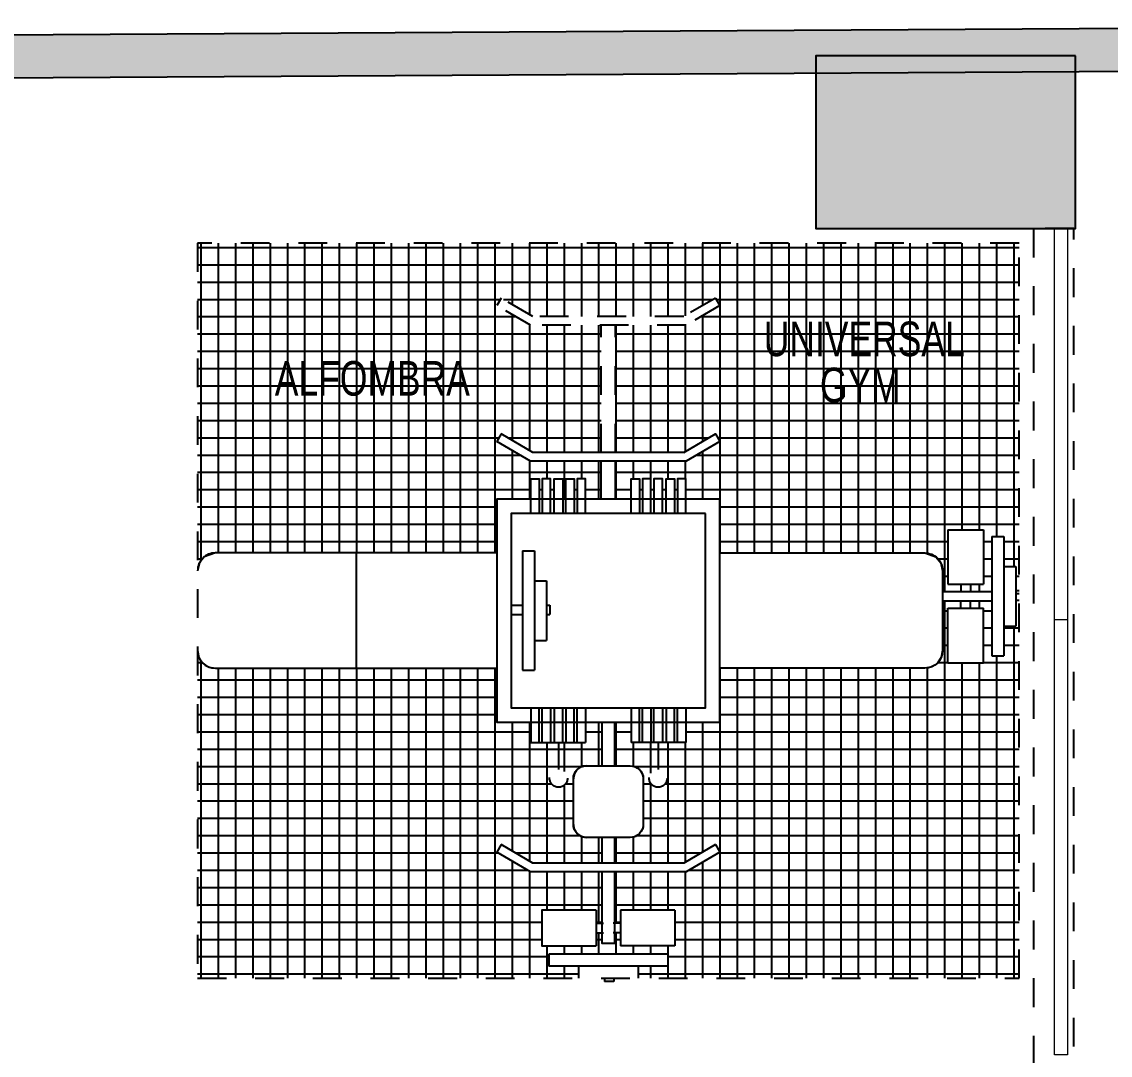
# Model space of a CAD drawing. Header units: metres. Extents: x -598 to 357, y -242 to 574.
# Drawn here: x -296.303 to -292.526, y 211.658 to 215.243 of the extents above; entities that cross this region are included whole.
import ezdxf

# ---------------------------------------------------------------- set-up
doc = ezdxf.new("R2010")
doc.units = ezdxf.units.M
doc.linetypes.add('HIDDEN', pattern=[0.375, 0.25, -0.125])
doc.linetypes.add('xref_Nivel TIPICO$0$HIDDEN2', pattern=[0.1875, 0.125, -0.0625])
for name, color, linetype in [('000-GRADAS', 2, 'Continuous'), ('MINUSV', 7, 'Continuous'), ('Muebles', 1, 'Continuous'), ('xref_Nivel PB$0$T-texto', 2, 'Continuous'), ('xref_Nivel TIPICO$0$D-dintel mamposteria', 1, 'Continuous'), ('xref_Nivel TIPICO$0$H-hatch mamposteria', 8, 'Continuous')]:
    doc.layers.add(name, color=color, linetype=linetype)
doc.layers.add('Muro Mamspoteria', color=5, linetype='Continuous', lineweight=9)
doc.layers.add('xref_Nivel TIPICO$0$P-puerta', color=1, linetype='Continuous', lineweight=18)
doc.styles.add('SWISS', font='swisscl.ttf')
pattern_1 = [(0, (0, -100), (1.332267629550188e-17, 0.06), []), (90, (0, -100), (-0.06, 1.699661669294394e-17), [])]

# ---------------------------------------------------------------- blocks, each defined once
blk = doc.blocks.new('columna')
at = {"true_color": 0x939598}
h = blk.add_hatch(color=252, dxfattribs=at)
h.dxf.hatch_style = 1
h.paths.add_polyline_path([(154.7474696791826, 259.8958635852724), (155.6474696791826, 259.8958635852724), (155.6474696791826, 259.2958635852725), (154.7474696791826, 259.2958635852725)])
at = {"color": 252, "true_color": 0x939598}
blk.add_lwpolyline([(154.7474696791826, 259.8958635852724), (155.6474696791826, 259.8958635852724), (155.6474696791826, 259.2958635852725), (154.7474696791826, 259.2958635852725), (154.7474696791826, 259.8958635852724)], dxfattribs=at)
blk = doc.blocks.new('*U307')
at = {"layer": 'xref_Nivel TIPICO$0$D-dintel mamposteria', "linetype": 'xref_Nivel TIPICO$0$HIDDEN2', "ltscale": 0.5}
blk.add_lwpolyline([(0.1399995719503977, 1.18743628e-08), (0, 1.18743628e-08), (0, 5.83710274094534), (0.1399995719503977, 5.83710274094534)], close=True, dxfattribs=at)

msp = doc.modelspace()

# ---------------------------------------------------------------- hatches: boundary and pattern name
at = {"layer": 'Muebles', "true_color": 0x7aafdf}
h = msp.add_hatch(dxfattribs=at)
h.set_pattern_fill('_USER', color=143, scale=0.06, angle=-1.272221872585407e-14, style=0, double=1, pattern_type=0)
h.set_pattern_definition(pattern_1)
edge = h.paths.add_edge_path()
edge.add_arc((-293.169745408684, 213.3386058790525), 0.06169721256713956, 5.2807536121690646e-11, 89.99999999994719, ccw=False)
edge.add_line((-293.1080481961169, 213.3386058790525), (-293.1080481961168, 213.2668625915408))
edge.add_line((-293.1080481961168, 213.2668625915408), (-293.0445536773799, 213.2668625915409))
edge.add_line((-293.0445536773799, 213.2668625915409), (-293.0445536773797, 213.2922336595034))
edge.add_line((-293.0445536773797, 213.2922336595034), (-293.0900923021654, 213.2922336595032))
edge.add_line((-293.0900923021654, 213.2922336595032), (-293.0900923021661, 213.4810493881836))
edge.add_line((-293.0900923021661, 213.4810493881836), (-292.9658960527486, 213.4810493881836))
edge.add_line((-292.9658960527486, 213.4810493881836), (-292.9658960527483, 213.2922336595037))
edge.add_line((-292.9658960527483, 213.2922336595037), (-293.0114346775347, 213.2922336595035))
edge.add_line((-293.0114346775347, 213.2922336595035), (-293.0114346775341, 213.266862591541))
edge.add_line((-293.0114346775341, 213.266862591541), (-292.9365284693614, 213.2668625915412))
edge.add_line((-292.9365284693614, 213.2668625915412), (-292.9365284693618, 213.4572968406474))
edge.add_line((-292.9365284693618, 213.4572968406474), (-292.8951297195574, 213.4572968406475))
edge.add_line((-292.8951297195574, 213.4572968406475), (-292.895129719557, 213.3537999661335))
edge.add_line((-292.895129719557, 213.3537999661335), (-292.8537309697507, 213.3537999661336))
edge.add_line((-292.8537309697507, 213.3537999661336), (-292.8537309697506, 213.2195797066448))
edge.add_line((-292.8537309697506, 213.2195797066448), (-292.8425579658716, 213.2195797066426))
edge.add_line((-292.8425579658716, 213.2195797066426), (-292.8425579658715, 214.4753030916187))
edge.add_line((-292.8425579658715, 214.4753030916187), (-295.6925579658711, 214.4753030916189))
edge.add_line((-295.6925579658711, 214.4753030916189), (-295.6925579658713, 213.3386058790522))
edge.add_arc((-295.6308607533043, 213.3386058790522), 0.06169721256702587, 89.99999999968333, 180.0000000000528, ccw=False)
edge.add_line((-295.630860753304, 213.4003030916193), (-294.6545270315606, 213.400303091619))
edge.add_line((-294.6545270315606, 213.400303091619), (-294.6545270315605, 213.5872721573083))
edge.add_line((-294.6545270315605, 213.5872721573083), (-294.5366694169927, 213.5872721573083))
edge.add_line((-294.5366694169927, 213.5872721573083), (-294.5366694169928, 213.6579263562036))
edge.add_line((-294.5366694169928, 213.6579263562036), (-294.5074912069706, 213.6579263562035))
edge.add_line((-294.5074912069706, 213.6579263562035), (-294.5074912069704, 213.5872721573082))
edge.add_line((-294.5074912069704, 213.5872721573082), (-294.4969134646235, 213.5872721573082))
edge.add_line((-294.4969134646235, 213.5872721573082), (-294.4969134646236, 213.6579263562034))
edge.add_line((-294.4969134646236, 213.6579263562034), (-294.4677352546015, 213.6579263562041))
edge.add_line((-294.4677352546015, 213.6579263562041), (-294.4677352546014, 213.5872721573082))
edge.add_line((-294.4677352546014, 213.5872721573082), (-294.4549074670146, 213.5872721573082))
edge.add_line((-294.4549074670146, 213.5872721573082), (-294.4549074670151, 213.6579263562033))
edge.add_line((-294.4549074670151, 213.6579263562033), (-294.4257292569929, 213.6579263562036))
edge.add_line((-294.4257292569929, 213.6579263562036), (-294.4257292569925, 213.5872721573082))
edge.add_line((-294.4257292569925, 213.5872721573082), (-294.4151515146457, 213.5872721573082))
edge.add_line((-294.4151515146457, 213.5872721573082), (-294.4151515146457, 213.6579263562037))
edge.add_line((-294.4151515146457, 213.6579263562037), (-294.3859733046236, 213.6579263562037))
edge.add_line((-294.3859733046236, 213.6579263562037), (-294.3859733046236, 213.5872721573082))
edge.add_line((-294.3859733046236, 213.5872721573082), (-294.3753955622765, 213.5872721573081))
edge.add_line((-294.3753955622765, 213.5872721573081), (-294.3753955622765, 213.6579263562041))
edge.add_line((-294.3753955622765, 213.6579263562041), (-294.3462173522547, 213.6579263562037))
edge.add_line((-294.3462173522547, 213.6579263562037), (-294.3462173522545, 213.5872721573082))
edge.add_line((-294.3462173522545, 213.5872721573082), (-294.2925579658712, 213.5872721573082))
edge.add_line((-294.2925579658712, 213.5872721573082), (-294.2925579658713, 213.7186366539797))
edge.add_line((-294.2925579658713, 213.7186366539797), (-294.5375387676335, 213.7186366539798))
edge.add_line((-294.5375387676335, 213.7186366539798), (-294.654310107494, 213.7874295030479))
edge.add_line((-294.654310107494, 213.7874295030479), (-294.6390824327067, 213.8132774801555))
edge.add_line((-294.6390824327067, 213.8132774801555), (-294.5293588788123, 213.7486366539798))
edge.add_line((-294.5293588788123, 213.7486366539798), (-294.2925579658714, 213.7486366539798))
edge.add_line((-294.2925579658714, 213.7486366539798), (-294.2925579658713, 214.1900443703151))
edge.add_line((-294.2925579658713, 214.1900443703151), (-294.5375387676335, 214.1900443703151))
edge.add_line((-294.5375387676335, 214.1900443703151), (-294.6543101074943, 214.2588372193832))
edge.add_line((-294.6543101074943, 214.2588372193832), (-294.6390824327068, 214.2846851964911))
edge.add_line((-294.6390824327068, 214.2846851964911), (-294.5293588788124, 214.2200443703151))
edge.add_line((-294.5293588788124, 214.2200443703151), (-294.0057570529304, 214.220044370315))
edge.add_line((-294.0057570529304, 214.220044370315), (-293.8960334990363, 214.2846851964912))
edge.add_line((-293.8960334990363, 214.2846851964912), (-293.8808058242489, 214.2588372193836))
edge.add_line((-293.8808058242489, 214.2588372193836), (-293.9975771641094, 214.1900443703152))
edge.add_line((-293.9975771641094, 214.1900443703152), (-294.2425579658713, 214.1900443703152))
edge.add_line((-294.2425579658713, 214.1900443703152), (-294.2425579658714, 213.7486366539798))
edge.add_line((-294.2425579658714, 213.7486366539798), (-294.0057570529303, 213.7486366539798))
edge.add_line((-294.0057570529303, 213.7486366539798), (-293.8960334990362, 213.8132774801557))
edge.add_line((-293.8960334990362, 213.8132774801557), (-293.8808058242487, 213.787429503048))
edge.add_line((-293.8808058242487, 213.787429503048), (-293.9975771641093, 213.7186366539798))
edge.add_line((-293.9975771641093, 213.7186366539798), (-294.2425579658713, 213.7186366539797))
edge.add_line((-294.2425579658713, 213.7186366539797), (-294.2425579658712, 213.5872721573081))
edge.add_line((-294.2425579658712, 213.5872721573081), (-294.1888985794889, 213.5872721573081))
edge.add_line((-294.1888985794889, 213.5872721573081), (-294.1888985794889, 213.6579263562041))
edge.add_line((-294.1888985794889, 213.6579263562041), (-294.1597203694669, 213.657926356204))
edge.add_line((-294.1597203694669, 213.657926356204), (-294.1597203694668, 213.587272157308))
edge.add_line((-294.1597203694668, 213.587272157308), (-294.1491426271198, 213.587272157308))
edge.add_line((-294.1491426271198, 213.587272157308), (-294.1491426271198, 213.6579263562041))
edge.add_line((-294.1491426271198, 213.6579263562041), (-294.1199644170977, 213.6579263562043))
edge.add_line((-294.1199644170977, 213.6579263562043), (-294.1199644170975, 213.587272157308))
edge.add_line((-294.1199644170975, 213.587272157308), (-294.1093866747511, 213.587272157308))
edge.add_line((-294.1093866747511, 213.587272157308), (-294.1093866747508, 213.6579263562041))
edge.add_line((-294.1093866747508, 213.6579263562041), (-294.0802084647285, 213.6579263562039))
edge.add_line((-294.0802084647285, 213.6579263562039), (-294.0802084647288, 213.587272157308))
edge.add_line((-294.0802084647288, 213.587272157308), (-294.067380677142, 213.587272157308))
edge.add_line((-294.067380677142, 213.587272157308), (-294.067380677142, 213.6579263562044))
edge.add_line((-294.067380677142, 213.6579263562044), (-294.03820246712, 213.6579263562044))
edge.add_line((-294.03820246712, 213.6579263562044), (-294.0382024671199, 213.587272157308))
edge.add_line((-294.0382024671199, 213.587272157308), (-294.0276247247729, 213.587272157308))
edge.add_line((-294.0276247247729, 213.587272157308), (-294.027624724773, 213.6579263562043))
edge.add_line((-294.027624724773, 213.6579263562043), (-293.9984465147508, 213.6579263562044))
edge.add_line((-293.9984465147508, 213.6579263562044), (-293.9984465147508, 213.5872721573078))
edge.add_line((-293.9984465147508, 213.5872721573078), (-293.8805889001821, 213.5872721573078))
edge.add_line((-293.8805889001821, 213.5872721573078), (-293.8805889001821, 213.4003030916192))
edge.add_line((-293.8805889001821, 213.4003030916192), (-293.169745408684, 213.4003030916196))
h = msp.add_hatch(dxfattribs=at)
h.set_pattern_fill('_USER', color=143, scale=0.06, angle=-1.272221872585407e-14, style=0, double=1, pattern_type=0)
h.set_pattern_definition(pattern_1)
edge = h.paths.add_edge_path()
edge.add_line((-292.8425579658717, 211.9253030916184), (-292.8425579658716, 213.1864607067973))
edge.add_line((-292.8425579658716, 213.1864607067973), (-292.8537309697506, 213.186460706799))
edge.add_line((-292.8537309697506, 213.186460706799), (-292.8537309697502, 213.1468062171054))
edge.add_line((-292.8537309697502, 213.1468062171054), (-292.8951297195564, 213.1468062171056))
edge.add_line((-292.8951297195564, 213.1468062171056), (-292.8951297195563, 213.0433093425916))
edge.add_line((-292.8951297195563, 213.0433093425916), (-292.9365284693613, 213.0433093425912))
edge.add_line((-292.9365284693613, 213.0433093425912), (-292.9365284693616, 213.2337435916978))
edge.add_line((-292.9365284693616, 213.2337435916978), (-293.0114346775345, 213.2337435916976))
edge.add_line((-293.0114346775345, 213.2337435916976), (-293.0114346775341, 213.208372523735))
edge.add_line((-293.0114346775341, 213.208372523735), (-292.9658960527482, 213.2083725237351))
edge.add_line((-292.9658960527482, 213.2083725237351), (-292.9658960527482, 213.0195567950572))
edge.add_line((-292.9658960527482, 213.0195567950572), (-293.090092302165, 213.0195567950568))
edge.add_line((-293.090092302165, 213.0195567950568), (-293.0900923021654, 213.2083725237347))
edge.add_line((-293.0900923021654, 213.2083725237347), (-293.0445536773797, 213.2083725237349))
edge.add_line((-293.0445536773797, 213.2083725237349), (-293.0445536773796, 213.2337435916973))
edge.add_line((-293.0445536773796, 213.2337435916973), (-293.1080481961168, 213.2337435916972))
edge.add_line((-293.1080481961168, 213.2337435916972), (-293.1080481961167, 213.0620003041861))
edge.add_arc((-293.1697454086837, 213.0620003041862), 0.06169721256702587, 269.9999999999472, 359.99999999994725, ccw=False)
edge.add_line((-293.1697454086838, 213.0003030916192), (-293.8805889001822, 213.0003030916192))
edge.add_line((-293.8805889001822, 213.0003030916192), (-293.8805889001823, 212.8133340259296))
edge.add_line((-293.8805889001823, 212.8133340259296), (-293.9984465147503, 212.8133340259296))
edge.add_line((-293.9984465147503, 212.8133340259296), (-293.9984465147502, 212.7426798270342))
edge.add_line((-293.9984465147502, 212.7426798270342), (-294.0276247247726, 212.7426798270345))
edge.add_line((-294.0276247247726, 212.7426798270345), (-294.0947975697392, 212.7426798270347))
edge.add_line((-294.0947975697392, 212.7426798270347), (-294.0947975697393, 212.6496453400117))
edge.add_arc((-294.0947975697393, 212.618671444985), 0.03097389502670467, -90.00000000010522, 90, ccw=False)
edge.add_arc((-294.0947975697392, 212.618671444985), 0.03097389502670467, 90.00000000010522, 269.99999999978974, ccw=False)
edge.add_line((-294.0947975697393, 212.6496453400117), (-294.0947975697392, 212.7426798270349))
edge.add_line((-294.0947975697392, 212.7426798270349), (-294.1093866747503, 212.7426798270348))
edge.add_line((-294.1093866747503, 212.7426798270348), (-294.1888985794887, 212.7426798270348))
edge.add_line((-294.1888985794887, 212.7426798270348), (-294.1888985794886, 212.8133340259298))
edge.add_line((-294.1888985794886, 212.8133340259298), (-294.2464993497538, 212.8133340259298))
edge.add_line((-294.2464993497538, 212.8133340259298), (-294.2464993497538, 212.6619963379567))
edge.add_line((-294.2464993497538, 212.6619963379567), (-294.1914368771855, 212.6619963379566))
edge.add_arc((-294.1914368771853, 212.616711508601), 0.04528482935558031, 7.190692485892214e-11, 90.00000000021578, ccw=False)
edge.add_line((-294.1461520478297, 212.6167115086011), (-294.1461520478297, 212.4589246803872))
edge.add_arc((-294.1914368771855, 212.458924680387), 0.04528482935580769, -90, 1.439275365555659e-10, ccw=False)
edge.add_line((-294.1914368771855, 212.4136398510313), (-294.2464993497539, 212.4136398510313))
edge.add_line((-294.2464993497539, 212.4136398510313), (-294.2464993497539, 212.32394826827))
edge.add_line((-294.2464993497539, 212.32394826827), (-294.0057570529305, 212.3239482682699))
edge.add_line((-294.0057570529305, 212.3239482682699), (-293.8960334990364, 212.388589094446))
edge.add_line((-293.8960334990364, 212.388589094446), (-293.8808058242489, 212.3627411173383))
edge.add_line((-293.8808058242489, 212.3627411173383), (-293.9975771641095, 212.2939482682703))
edge.add_line((-293.9975771641095, 212.2939482682703), (-294.2464993497539, 212.2939482682702))
edge.add_line((-294.2464993497539, 212.2939482682702), (-294.246499349754, 212.116125799248))
edge.add_line((-294.246499349754, 212.116125799248), (-294.2256273979871, 212.116125799248))
edge.add_line((-294.2256273979871, 212.116125799248), (-294.2256273979872, 212.1616644240339))
edge.add_line((-294.2256273979872, 212.1616644240339), (-294.0368116693072, 212.1616644240337))
edge.add_line((-294.0368116693072, 212.1616644240337), (-294.036811669307, 212.0374681746168))
edge.add_line((-294.036811669307, 212.0374681746168), (-294.225627397987, 212.0374681746163))
edge.add_line((-294.225627397987, 212.0374681746163), (-294.2256273979871, 212.0830067994027))
edge.add_line((-294.2256273979871, 212.0830067994027), (-294.2464993497539, 212.0830067994023))
edge.add_line((-294.2464993497539, 212.0830067994023), (-294.2464993497539, 212.0454915017143))
edge.add_line((-294.2464993497539, 212.0454915017143), (-294.2886165819886, 212.0454915017143))
edge.add_line((-294.2886165819886, 212.0454915017143), (-294.2886165819887, 212.0830067994023))
edge.add_line((-294.2886165819887, 212.0830067994023), (-294.3094885337555, 212.0830067994024))
edge.add_line((-294.3094885337555, 212.0830067994024), (-294.3094885337554, 212.0374681746167))
edge.add_line((-294.3094885337554, 212.0374681746167), (-294.4983042624336, 212.0374681746164))
edge.add_line((-294.4983042624336, 212.0374681746164), (-294.4983042624339, 212.1616644240334))
edge.add_line((-294.4983042624339, 212.1616644240334), (-294.3094885337557, 212.1616644240336))
edge.add_line((-294.3094885337557, 212.1616644240336), (-294.3094885337556, 212.1161257992479))
edge.add_line((-294.3094885337556, 212.1161257992479), (-294.2886165819886, 212.1161257992478))
edge.add_line((-294.2886165819886, 212.1161257992478), (-294.2886165819885, 212.2939482682701))
edge.add_line((-294.2886165819885, 212.2939482682701), (-294.5375387676336, 212.29394826827))
edge.add_line((-294.5375387676336, 212.29394826827), (-294.6543101074944, 212.3627411173381))
edge.add_line((-294.6543101074944, 212.3627411173381), (-294.6390824327067, 212.3885890944458))
edge.add_line((-294.6390824327067, 212.3885890944458), (-294.5293588788126, 212.32394826827))
edge.add_line((-294.5293588788126, 212.32394826827), (-294.2886165819887, 212.3239482682699))
edge.add_line((-294.2886165819887, 212.3239482682699), (-294.2886165819885, 212.4136398510314))
edge.add_line((-294.2886165819885, 212.4136398510314), (-294.3436790545571, 212.4136398510314))
edge.add_arc((-294.3436790545571, 212.4589246803871), 0.045284829355694, 179.9999999999281, 270, ccw=False)
edge.add_line((-294.3889638839128, 212.4589246803872), (-294.3889638839129, 212.616711508601))
edge.add_arc((-294.3436790545572, 212.6167115086011), 0.045284829355694, 89.99999999985619, 180.0000000001438, ccw=False)
edge.add_line((-294.3436790545571, 212.6619963379569), (-294.2886165819887, 212.6619963379567))
edge.add_line((-294.2886165819887, 212.6619963379567), (-294.2886165819886, 212.8133340259298))
edge.add_line((-294.2886165819886, 212.8133340259298), (-294.3462173522541, 212.8133340259299))
edge.add_line((-294.3462173522541, 212.8133340259299), (-294.3462173522543, 212.7426798270348))
edge.add_line((-294.3462173522543, 212.7426798270348), (-294.3753955622764, 212.7426798270346))
edge.add_line((-294.3753955622764, 212.7426798270346), (-294.4403183620034, 212.7426798270346))
edge.add_line((-294.4403183620034, 212.7426798270346), (-294.4403183620032, 212.6496453400118))
edge.add_arc((-294.4403183620032, 212.6186714449851), 0.03097389502664782, -90, 90.00000000010522, ccw=False)
edge.add_arc((-294.4403183620031, 212.618671444985), 0.03097389502653414, 90.00000000021032, 269.99999999989484, ccw=False)
edge.add_line((-294.4403183620032, 212.6496453400115), (-294.4403183620034, 212.7426798270348))
edge.add_line((-294.4403183620034, 212.7426798270348), (-294.4549074670146, 212.7426798270348))
edge.add_line((-294.4549074670146, 212.7426798270348), (-294.5366694169924, 212.7426798270347))
edge.add_line((-294.5366694169924, 212.7426798270347), (-294.5366694169923, 212.81333402593))
edge.add_line((-294.5366694169923, 212.81333402593), (-294.6545270315606, 212.81333402593))
edge.add_line((-294.6545270315606, 212.81333402593), (-294.6545270315606, 213.0003030916189))
edge.add_line((-294.6545270315606, 213.0003030916189), (-295.6308607533043, 213.0003030916187))
edge.add_arc((-295.6308607533044, 213.0620003041857), 0.06169721256696903, 180, 270.00000000010556, ccw=False)
edge.add_line((-295.6925579658713, 213.0620003041857), (-295.6925579658716, 211.9253030916188))
edge.add_line((-295.6925579658716, 211.9253030916188), (-294.3710548403851, 211.9253030916187))
edge.add_line((-294.3710548403851, 211.9253030916187), (-294.3710548403855, 211.9667018414248))
edge.add_line((-294.3710548403855, 211.9667018414248), (-294.474551714899, 211.9667018414246))
edge.add_line((-294.474551714899, 211.9667018414246), (-294.4745517148995, 212.0081005912296))
edge.add_line((-294.4745517148995, 212.0081005912296), (-294.0605642168433, 212.0081005912298))
edge.add_line((-294.0605642168433, 212.0081005912298), (-294.0605642168434, 211.9667018414252))
edge.add_line((-294.0605642168434, 211.9667018414252), (-294.1640610913573, 211.966701841425))
edge.add_line((-294.1640610913573, 211.966701841425), (-294.1640610913573, 211.9253030916186))
edge.add_line((-294.1640610913573, 211.9253030916186), (-292.8425579658717, 211.9253030916184))
at = {"layer": 'xref_Nivel TIPICO$0$H-hatch mamposteria', "transparency": 33554585}
h = msp.add_hatch(color=256, dxfattribs=at)
h.dxf.hatch_style = 1
h.paths.add_polyline_path([(-289.5792215964013, 215.2368609535936), (-296.7404176301919, 215.1953836872416), (-299.4270076489671, 215.203069497393), (-299.6597771823603, 215.2220258776365), (-300.0107011315712, 215.2296009579087), (-304.7573452042389, 215.2340783076766), (-307.5183293610098, 215.2429938471511), (-309.5738615032058, 215.2368609535936), (-309.6486385639891, 173.7149373695829), (-309.4986384367185, 173.7148729721484), (-309.4241305924573, 215.0873070236709), (-307.518347774371, 215.0929931245725), (-304.7576581320709, 215.0840785361195), (-301.5386908235611, 215.0810421924816), (-301.5386908235611, 215.1522678796148), (-300.6386908235611, 215.1522678796148), (-300.6386908235611, 215.0801932527403), (-300.0123906370594, 215.0796024848311), (-299.667490354518, 215.0721574320439), (-299.4333196287266, 215.0530869409221), (-296.7401977968505, 215.0453824445271), (-293.5471149481531, 215.0638766104702), (-293.5471149481531, 215.1253030916185), (-292.6471149481531, 215.1253030916185), (-292.6471149481531, 215.0690893625776), (-289.7296181655223, 215.085987348691), (-289.8101979048209, 184.5296482308893), (-289.6598298795707, 184.5296482297669)])

# ---------------------------------------------------------------- linework, layer by layer
at = {"layer": '000-GRADAS', "color": 5}
msp.add_lwpolyline([(-289.8101979048238, 184.5296482297669), (-289.7296181655223, 215.085987348691), (-296.7401977968505, 215.0453824445271), (-299.4333196287266, 215.0530869409221), (-299.667490354518, 215.0721574320439), (-300.0123906370594, 215.0796024848311), (-304.757658132071, 215.0840785361195), (-307.5183477743714, 215.0929931245725), (-309.4241305924573, 215.0873070236709), (-309.4986384367185, 173.7148729721484), (-309.6486385639891, 173.7149373695829), (-309.5738615032058, 215.2368609535936), (-307.5183293610104, 215.2429938471511), (-304.7573452042395, 215.2340783076766), (-300.010701131571, 215.2296009579087), (-299.6597771823604, 215.2220258776365), (-299.4270076489671, 215.203069497393), (-296.7404176301911, 215.1953836872416), (-289.5792215964013, 215.2368609535936), (-289.6598298795707, 184.5296482297669)], dxfattribs=at)
at = {"layer": 'Muebles', "color": 1, "linetype": 'HIDDEN', "ltscale": 0.3}
for p, q in [((-294.639082432707, 214.284685196491), (-294.6543101074944, 214.2588372193831)), ((-293.8960334990365, 214.284685196491), (-293.880805824249, 214.2588372193835)), ((-294.2925579658715, 213.7486366539798), (-294.2925579658714, 214.1900443703143)), ((-294.2425579658715, 213.7486366539794), (-294.2425579658715, 214.1900443703144)), ((-294.4403183620035, 212.7426798270348), (-294.4403183620033, 212.6496453400114)), ((-294.0947975697393, 212.7426798270346), (-294.0947975697395, 212.6496453400115))]:
    msp.add_line(p, q, dxfattribs=at)
at = {"layer": 'Muebles', "color": 1}
for p, q in [((-294.2925579658714, 213.587272157308), (-294.2925579658714, 213.7186366539788)), ((-294.2425579658714, 213.5872721573082), (-294.2425579658715, 213.718636653979)), ((-293.0900923021661, 213.4810493881836), (-293.0900923021656, 213.2922336595033)), ((-293.0900923021661, 213.4810493881836), (-292.9658960527486, 213.4810493881836)), ((-292.9658960527486, 213.4810493881836), (-292.9658960527483, 213.2922336595037)), ((-292.9365284693618, 213.4572968406474), (-292.8951297195574, 213.4572968406475)), ((-292.9365284693618, 213.4572968406474), (-292.9365284693613, 213.0433093425912)), ((-292.8951297195574, 213.4572968406475), (-292.8951297195566, 213.0433093425916)), ((-295.1426938924324, 213.400303091619), (-295.1426938924324, 213.0003030916188)), ((-294.5649710088278, 213.4072968406477), (-294.5235722590234, 213.4072968406477)), ((-294.5649710088278, 213.4072968406477), (-294.5649710088272, 212.9933093425918)), ((-294.5235722590234, 213.4072968406477), (-294.5235722590226, 212.9933093425918)), ((-292.8951297195574, 213.3537999661335), (-292.8537309697509, 213.3537999661337)), ((-292.8537309697509, 213.3537999661337), (-292.8537309697505, 213.1468062171054)), ((-294.5235722590232, 213.3037999661337), (-294.482173509217, 213.3037999661339)), ((-294.482173509217, 213.3037999661339), (-294.4821735092163, 213.0968062171059)), ((-293.0900923021656, 213.2922336595033), (-292.9658960527483, 213.2922336595037)), ((-293.0445536773798, 213.2922336595034), (-293.04455367738, 213.266862591541)), ((-293.0445536773797, 213.2873292701717), (-293.0445536773797, 213.2873292701717)), ((-293.0114346775345, 213.2922336595035), (-293.0114346775343, 213.266862591541)), ((-293.1080481961166, 213.2668625915408), (-292.9365284693616, 213.2668625915412)), ((-292.8537309697508, 213.2695797066447), (-292.8425579658715, 213.2695797066425)), ((-292.7925579658715, 213.2695797066425), (-292.7925579658717, 213.236460706799)), ((-294.6045270315607, 213.2195797066451), (-294.5649710088273, 213.2195797066432)), ((-294.4821735092165, 213.2195797066451), (-294.4710005053376, 213.2195797066429)), ((-294.4710005053376, 213.2195797066429), (-294.4710005053376, 213.1864607067996)), ((-293.1080481961168, 213.2337435916971), (-292.9365284693613, 213.2337435916978)), ((-293.0900923021651, 213.0195567950568), (-293.0900923021654, 213.2083725237347)), ((-293.0900923021654, 213.2083725237347), (-292.9658960527484, 213.2083725237351)), ((-293.0445536773797, 213.2083725237351), (-293.0445536773797, 213.2337435916974)), ((-293.0445536773797, 213.2132769130689), (-293.0445536773797, 213.2132769130689)), ((-293.0114346775343, 213.208372523735), (-293.0114346775344, 213.2337435916974)), ((-292.9658960527483, 213.0195567950572), (-292.9658960527484, 213.2083725237351)), ((-292.8537309697506, 213.2364607067989), (-292.8425579658717, 213.2364607067972)), ((-294.6045270315606, 213.1864607067994), (-294.5649710088275, 213.1864607067977)), ((-294.4821735092166, 213.1864607067996), (-294.4710005053375, 213.1864607067977)), ((-292.8951297195569, 213.1468062171056), (-292.8537309697505, 213.1468062171054)), ((-294.5235722590227, 213.0968062171059), (-294.4821735092163, 213.0968062171059)), ((-293.0900923021651, 213.0195567950568), (-292.9658960527483, 213.0195567950572)), ((-292.9365284693613, 213.0433093425912), (-292.8951297195566, 213.0433093425916)), ((-294.5649710088272, 212.9933093425918), (-294.5235722590226, 212.9933093425918)), ((-294.6390824327069, 212.3885890944458), (-294.6543101074945, 212.3627411173379)), ((-293.8960334990367, 212.3885890944461), (-293.880805824249, 212.3627411173382)), ((-294.3094885337558, 212.1616644240335), (-294.3094885337556, 212.0374681746164)), ((-294.0368116693073, 212.1616644240337), (-294.2256273979874, 212.1616644240337)), ((-294.2256273979874, 212.1616644240337), (-294.2256273979872, 212.0374681746162)), ((-294.0368116693073, 212.1616644240337), (-294.0368116693071, 212.0374681746167)), ((-294.3094885337557, 212.1161257992478), (-294.2841174657933, 212.1161257992478)), ((-294.3045841444219, 212.1161257992475), (-294.3045841444219, 212.1161257992475)), ((-294.2256273979874, 212.1161257992478), (-294.2509984659499, 212.1161257992478)), ((-294.2305317873191, 212.1161257992478), (-294.2305317873191, 212.1161257992478)), ((-294.3094885337557, 212.0830067994023), (-294.2841174657933, 212.0830067994022)), ((-294.2256273979874, 212.0830067994025), (-294.2509984659497, 212.0830067994021)), ((-294.0368116693071, 212.0374681746167), (-294.2256273979872, 212.0374681746162)), ((-294.4745517148996, 212.0081005912295), (-294.4745517148992, 211.9667018414245)), ((-294.0605642168435, 212.0081005912297), (-294.4745517148996, 212.0081005912295)), ((-294.0605642168435, 212.0081005912297), (-294.0605642168436, 211.966701841425)), ((-294.0605642168436, 211.966701841425), (-294.4745517148992, 211.9667018414245)), ((-294.3710548403856, 211.9667018414248), (-294.3710548403853, 211.9253030916184)), ((-294.1640610913574, 211.966701841425), (-294.1640610913574, 211.925303091619)), ((-294.2814003506919, 211.9253030916187), (-294.2814003506936, 211.9141300877396)), ((-294.2482813508462, 211.9253030916188), (-294.2482813508483, 211.9141300877395)), ((-294.2482813508483, 211.9141300877395), (-294.2814003506918, 211.9141300877397))]:
    msp.add_line(p, q, dxfattribs=at)
at = {"layer": 'Muebles', "color": 1, "linetype": 'HIDDEN', "ltscale": 0.3}
msp.add_lwpolyline([(-292.8425579658715, 214.4753030916186), (-295.6925579658712, 214.4753030916187), (-295.6925579658717, 211.9253030916187), (-292.8425579658719, 211.9253030916183)], close=True, dxfattribs=at)
for points in [[(-293.8960334990365, 214.284685196491), (-294.0057570529307, 214.220044370315), (-294.5293588788127, 214.220044370315), (-294.6390824327067, 214.2846851964909)], [(-293.880805824249, 214.2588372193835), (-293.9975771641095, 214.1900443703152), (-294.5375387676337, 214.190044370315), (-294.6543101074943, 214.258837219383)]]:
    msp.add_lwpolyline(points, dxfattribs=at)
at = {"layer": 'Muebles', "color": 1}
for points in [[(-294.6390824327073, 213.8132774801554), (-294.6543101074946, 213.7874295030476)], [(-294.0057570529305, 213.7486366539796), (-294.5293588788125, 213.7486366539796), (-294.6390824327067, 213.8132774801554)], [(-294.0057570529308, 213.7486366539799), (-293.8960334990367, 213.8132774801557), (-293.8808058242491, 213.787429503048)], [(-293.8808058242489, 213.787429503048), (-293.9975771641094, 213.7186366539797), (-294.5375387676336, 213.7186366539797), (-294.6543101074942, 213.7874295030477)], [(-294.5366694169928, 213.5372721573083), (-294.5366694169929, 213.6579263562035), (-294.5074912069708, 213.6579263562034), (-294.5074912069705, 213.5372721573085)], [(-294.4677352546015, 213.5372721573083), (-294.4677352546017, 213.6579263562039), (-294.4969134646238, 213.6579263562034), (-294.4969134646236, 213.5372721573082)], [(-294.4549074670144, 213.5372721573082), (-294.4549074670152, 213.6579263562032), (-294.425729256993, 213.6579263562035), (-294.4257292569923, 213.5372721573082)], [(-294.4151515146459, 213.5372721573082), (-294.4151515146459, 213.6579263562036), (-294.3859733046237, 213.6579263562036), (-294.3859733046239, 213.5372721573085)], [(-294.3462173522546, 213.5372721573086), (-294.3462173522548, 213.6579263562036), (-294.3753955622768, 213.6579263562039), (-294.3753955622767, 213.5372721573085)], [(-294.188898579489, 213.5372721573089), (-294.188898579489, 213.6579263562041), (-294.159720369467, 213.6579263562039), (-294.1597203694668, 213.5372721573087)], [(-294.1199644170976, 213.5372721573089), (-294.1199644170979, 213.6579263562042), (-294.1491426271199, 213.657926356204), (-294.14914262712, 213.5372721573085)], [(-294.0802084647291, 213.5372721573087), (-294.0802084647286, 213.6579263562039), (-294.1093866747509, 213.6579263562039), (-294.1093866747514, 213.5372721573089)], [(-294.0673806771421, 213.5372721573087), (-294.0673806771421, 213.6579263562043), (-294.0382024671201, 213.6579263562042), (-294.03820246712, 213.537272157309)], [(-293.9984465147509, 213.5372721573092), (-293.9984465147509, 213.6579263562043), (-294.0276247247731, 213.6579263562043), (-294.0276247247729, 213.5372721573089)], [(-295.6308607533045, 213.4003030916192), (-295.669283594915, 213.3868783482357), (-295.686013067128, 213.3662603238747), (-295.6925579658715, 213.3386058790523)], [(-293.1697454086848, 213.4003030916211), (-293.1313225670742, 213.3868783482379), (-293.114593094861, 213.3662603238767), (-293.1080481961176, 213.3386058790542)], [(-295.6925579658719, 213.0620003041856), (-295.6876699185299, 213.03793238394), (-295.6744872706911, 213.0183737867991), (-295.6657634055192, 213.0111244660408), (-295.6521212602041, 213.0040819402161), (-295.6308607533047, 213.0003030916186)], [(-293.108048196117, 213.0620003041876), (-293.1129362434588, 213.0379323839422), (-293.1261188912977, 213.0183737868012), (-293.1348427564696, 213.0111244660428), (-293.1484849017847, 213.004081940218), (-293.169745408684, 213.0003030916208)], [(-294.5366694169924, 212.8633340259296), (-294.5366694169925, 212.7426798270346)], [(-294.5074912069705, 212.7426798270346), (-294.5074912069704, 212.8633340259299)], [(-294.4969134646234, 212.7426798270345), (-294.4969134646232, 212.8633340259299)], [(-294.4677352546013, 212.8633340259296), (-294.4677352546013, 212.7426798270344)], [(-294.4549074670141, 212.8633340259302), (-294.4549074670147, 212.7426798270348)], [(-294.4257292569926, 212.7426798270347), (-294.4257292569919, 212.8633340259298)], [(-294.4151515146456, 212.8633340259299), (-294.4151515146456, 212.7426798270346)], [(-294.3859733046235, 212.7426798270346), (-294.3859733046234, 212.86333402593)], [(-294.3753955622765, 212.7426798270345), (-294.3753955622765, 212.8633340259296)], [(-294.3462173522543, 212.8633340259298), (-294.3462173522544, 212.7426798270347)], [(-294.1888985794887, 212.8633340259295), (-294.1888985794888, 212.7426798270344)], [(-294.1597203694666, 212.7426798270344), (-294.1597203694665, 212.8633340259298)], [(-294.1491426271196, 212.7426798270346), (-294.1491426271195, 212.8633340259299)], [(-294.1199644170973, 212.8633340259295), (-294.1199644170975, 212.7426798270344)], [(-294.1093866747504, 212.7426798270347), (-294.1093866747511, 212.8633340259298)], [(-294.0802084647289, 212.8633340259298), (-294.0802084647282, 212.7426798270348)], [(-294.0673806771417, 212.8633340259298), (-294.0673806771417, 212.7426798270344)], [(-294.0382024671196, 212.7426798270342), (-294.0382024671197, 212.8633340259295)], [(-294.0276247247727, 212.7426798270344), (-294.0276247247726, 212.8633340259294)], [(-293.9984465147505, 212.8633340259295), (-293.9984465147504, 212.7426798270341)], [(-294.2886165819888, 212.6619963379564), (-294.2886165819887, 212.8133340259298)], [(-294.246499349754, 212.8133340259296), (-294.2464993497539, 212.6619963379564)], [(-294.5366694169929, 212.7426798270346), (-294.3462173522547, 212.7426798270348)], [(-293.9984465147505, 212.7426798270349), (-294.1888985794887, 212.7426798270348)], [(-294.3436790545576, 212.6619963379569), (-294.3546200083079, 212.6606547822707), (-294.3639415751837, 212.6572102249713), (-294.3709615832436, 212.6528553794266), (-294.3790335412492, 212.6450094951114), (-294.3849740462293, 212.6352975095862), (-294.3885458418263, 212.6228504962999), (-294.3889638839133, 212.6167115086008)], [(-294.1914368771856, 212.661996337957), (-294.1804959234352, 212.6606547822707), (-294.1711743565596, 212.6572102249714), (-294.1641543484996, 212.6528553794267), (-294.156082390494, 212.6450094951114), (-294.150141885514, 212.6352975095863), (-294.1465700899169, 212.6228504963), (-294.1461520478298, 212.6167115086011)], [(-294.3889638839133, 212.458924680387), (-294.3867960749808, 212.445081331096), (-294.3819921672566, 212.4347829910284), (-294.3757002644799, 212.4269034704648), (-294.3693128783212, 212.4215934220501), (-294.3579932190505, 212.4159616676359), (-294.3436790545576, 212.4136398510313)], [(-294.1461520478296, 212.4589246803872), (-294.1483198567621, 212.4450813310961), (-294.1531237644863, 212.4347829910285), (-294.159415667263, 212.426903470465), (-294.1658030534217, 212.4215934220501), (-294.1771227126923, 212.4159616676361), (-294.1914368771853, 212.4136398510313)], [(-294.2886165819888, 212.32394826827), (-294.2886165819887, 212.4136398510312)], [(-294.2464993497541, 212.4136398510314), (-294.2464993497541, 212.3239482682699)], [(-293.8960334990365, 212.3885890944459), (-294.0057570529307, 212.3239482682698), (-294.5293588788127, 212.3239482682699), (-294.6390824327068, 212.3885890944456)], [(-293.880805824249, 212.3627411173382), (-293.9975771641096, 212.2939482682702), (-294.5375387676337, 212.29394826827), (-294.6543101074943, 212.3627411173379)], [(-294.2464993497541, 212.2939482682701), (-294.2464993497541, 212.0454915017141), (-294.2886165819888, 212.0454915017141), (-294.2886165819887, 212.2939482682701)], [(-294.3094885337561, 212.1616644240336), (-294.4983042624343, 212.1616644240333), (-294.4983042624341, 212.0374681746164), (-294.3094885337559, 212.0374681746165)]]:
    msp.add_lwpolyline(points, dxfattribs=at)
for points in [[(-293.8805889001823, 213.5872721573077), (-294.6545270315606, 213.5872721573082), (-294.6545270315607, 212.8133340259299), (-293.8805889001824, 212.8133340259295)], [(-293.9305889001823, 213.5372721573078), (-294.6045270315606, 213.5372721573081), (-294.6045270315608, 212.8633340259299), (-293.9305889001823, 212.8633340259294)]]:
    msp.add_lwpolyline(points, close=True, dxfattribs=at)
for points in [[(-294.6545270315606, 213.4003030916189), (-295.6308607533041, 213.4003030916192, 0.414213562373095), (-295.6925579658713, 213.3386058790523)], [(-293.8805889001824, 213.400303091619), (-293.169745408684, 213.4003030916195, -0.414213562373095), (-293.108048196117, 213.3386058790523), (-293.1080481961168, 213.062000304186, -0.4142135623731767), (-293.1697454086839, 213.0003030916191), (-293.8805889001824, 213.0003030916191)], [(-295.6925579658714, 213.0620003041856, 0.4142135623731728), (-295.6308607533044, 213.0003030916186), (-294.6545270315606, 213.0003030916188)]]:
    msp.add_lwpolyline(points, format="xyb", dxfattribs=at)
msp.add_lwpolyline([(-294.1461520478298, 212.6167115086011), (-294.1461520478298, 212.458924680387, -0.4142135623730696), (-294.1914368771855, 212.4136398510312), (-294.3436790545573, 212.4136398510313, -0.4142135623731584), (-294.388963883913, 212.458924680387), (-294.388963883913, 212.6167115086009, -0.4142135623731049), (-294.3436790545574, 212.6619963379567), (-294.1914368771856, 212.6619963379565, -0.414213562373123)], format="xyb", close=True, dxfattribs=at)
at = {"layer": 'Muebles', "color": 1, "linetype": 'HIDDEN', "ltscale": 0.02}
for centre in [(-294.4403183620033, 212.618671444985), (-294.0947975697395, 212.6186714449848)]:
    msp.add_circle(centre, 0.0309738950266365, dxfattribs=at)
at = {"layer": 'xref_Nivel TIPICO$0$P-puerta'}
for points in [[(-292.6751092230033, 214.5253030916186), (-292.6751092230033, 211.6592818318423), (-292.7201092230034, 211.6592818318423), (-292.7201092230034, 214.5253030916186)], [(-292.7201092230034, 214.5253030916186), (-292.6751092230033, 214.5253030916186)], [(-292.6751092230033, 213.1685575170787), (-292.7201092230034, 213.1685575170787)]]:
    msp.add_lwpolyline(points, dxfattribs=at)

# ---------------------------------------------------------------- block references
at = {"layer": 'MINUSV', "xscale": -1}
msp.add_blockref('columna', (-137.8996452689705, -44.77056049365385), dxfattribs=at)
at = {"layer": 'Muro Mamspoteria', "lineweight": 0, "xscale": -1}
msp.add_blockref('*U307', (-292.6525583939211, 208.6882003506733), dxfattribs=at)

# ---------------------------------------------------------------- texts
at = {"layer": 'xref_Nivel PB$0$T-texto', "style": 'SWISS'}
for s, p in [('UNIVERSAL', (-293.7282755934401, 214.0829579865285)), ('ALFOMBRA', (-295.4246523239635, 213.9460887538127)), ('GYM', (-293.5334966598913, 213.9231164746922))]:
    msp.add_text(s, height=0.12, rotation=359.9999999999088, dxfattribs=at).set_placement(p)

doc.saveas('drawing.dxf')
